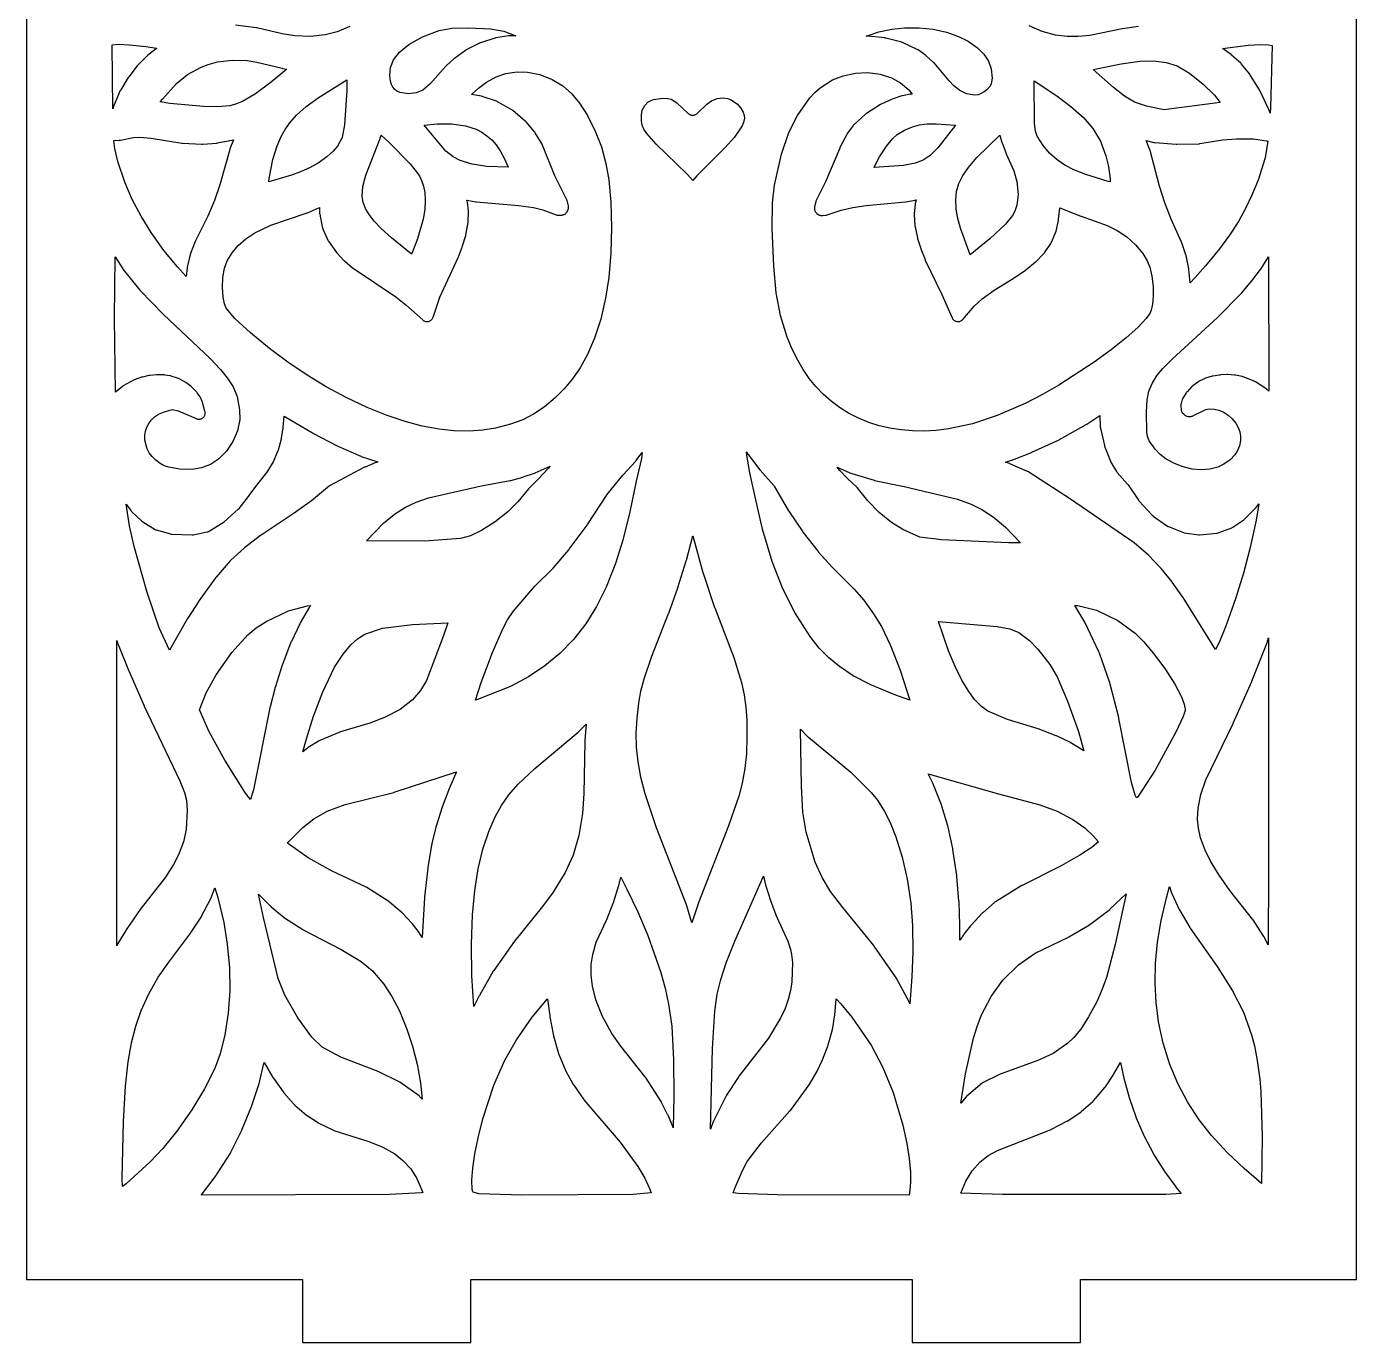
# Model space of a CAD drawing. Header units: millimetres. Extents: x 10 to 410, y 18 to 283.
# Drawn here: x 10 to 73.3, y 21 to 83.6 of the extents above; entities that cross this region are included whole.
import ezdxf

# ---------------------------------------------------------------- set-up
doc = ezdxf.new("R2010")
doc.units = ezdxf.units.MM
doc.layers.add('CUT', color=1, linetype='Continuous')

msp = doc.modelspace()

# ---------------------------------------------------------------- linework, layer by layer
at = {"layer": 'CUT'}
for points in [[(60.134, 144), (60.134, 147), (52.134, 147), (52.134, 144), (31.134, 144), (31.134, 147), (23.134, 147), (23.134, 144), (10, 144), (10, 24), (23.134, 24), (23.134, 21), (31.134, 21), (31.134, 24), (52.134, 24), (52.134, 21), (60.134, 21), (60.134, 24), (73.2679, 24), (73.2679, 144)], [(27.4978, 80.6171), (27.4225, 80.7097), (27.3566, 80.8405), (27.3082, 81.0005), (27.2768, 81.2491), (27.3131, 81.6521), (27.4491, 82.0102), (27.7403, 82.3788), (28.1897, 82.7467), (28.8414, 83.1149), (29.6299, 83.4047), (30.2319, 83.5216), (31.0103, 83.5405), (32.0708, 83.4867), (32.7127, 83.3767), (33.2745, 83.1647), (32.9932, 83.161), (32.9499, 83.1575), (32.3171, 83.0589), (32.2939, 83.0544), (32.2712, 83.0481), (31.5939, 82.8321), (31.5702, 82.8235), (31.5474, 82.8129), (30.914, 82.4884), (30.8936, 82.4769), (30.8742, 82.4639), (30.354, 82.0866), (30.3251, 82.0628), (29.9649, 81.7262), (29.948, 81.7091), (29.1795, 80.8666), (28.8445, 80.5672), (28.5415, 80.442), (28.188, 80.4028), (27.7623, 80.4691), (27.6134, 80.533)], [(50.0127, 83.1366), (49.9422, 83.1367), (50.0397, 83.1797), (50.5518, 83.3445), (51.1581, 83.473), (51.7717, 83.5385), (52.4609, 83.5402), (53.1297, 83.4692), (53.7623, 83.3296), (54.3429, 83.1264), (54.7976, 82.899), (55.2343, 82.5927), (55.5378, 82.2872), (55.7587, 81.9527), (55.8922, 81.5912), (55.9415, 81.1408), (55.8983, 80.869), (55.8403, 80.7631), (55.6828, 80.5832), (55.5659, 80.4886), (55.3897, 80.3932), (55.2668, 80.3548), (55.091, 80.3354), (54.7252, 80.4004), (54.3991, 80.563), (54.1178, 80.7822), (53.8911, 81.0162), (53.1791, 81.8666), (53.1491, 81.8977), (52.8044, 82.2063), (52.7767, 82.2284), (52.4105, 82.4859), (52.3894, 82.4995), (52.3671, 82.5114), (51.6967, 82.8331), (51.6691, 82.8446), (51.6403, 82.8535), (50.8756, 83.0496), (50.8527, 83.0545), (50.8295, 83.0577), (50.0423, 83.1351)], [(14.3795, 82.7544), (14.8933, 82.7312), (15.6725, 82.6471), (16.2008, 82.5674), (16.2007, 82.5673), (16.1771, 82.5508), (15.7581, 82.2274), (15.7289, 82.2018), (15.2866, 81.7591), (15.2616, 81.7307), (14.8573, 81.2092), (14.8383, 81.1817), (14.4765, 80.5888), (14.458, 80.5533), (14.1586, 79.8714), (14.1469, 79.8399), (14.1002, 79.6894), (14.0743, 82.7336)], [(67.3028, 82.263), (66.8921, 82.5619), (68.1139, 82.7119), (68.6864, 82.7522), (69.0813, 82.7381), (69.2679, 82.6968), (69.1759, 79.7488), (69.1587, 79.4823), (69.1053, 79.6473), (69.0901, 79.6852), (68.6667, 80.5629), (68.651, 80.5912), (68.1466, 81.4), (68.1229, 81.4329), (67.8038, 81.8172), (67.7882, 81.8346), (67.7714, 81.8506), (67.3251, 82.2451)], [(18.6428, 81.8015), (19.0804, 81.9156), (19.7744, 82.0025), (20.4872, 81.9815), (20.9606, 81.9061), (22.1579, 81.615), (22.182, 81.6102), (22.3759, 81.5791), (21.6436, 80.957), (20.8894, 80.4021), (20.2734, 80.0361), (19.9448, 79.9087), (19.6664, 79.8353), (19.1051, 79.7736), (18.411, 79.7911), (16.8104, 79.9384), (16.3618, 80.0123), (16.4614, 80.1459), (17.1389, 80.8937), (17.6554, 81.3244), (18.3015, 81.675)], [(63.2846, 79.8148), (62.7165, 80.0098), (62.2282, 80.294), (61.7144, 80.7019), (60.7427, 81.5582), (62.0733, 81.828), (62.9605, 81.9473), (63.6098, 81.9664), (64.2215, 81.8945), (64.7399, 81.7285), (65.3294, 81.3872), (65.9849, 80.8664), (66.5143, 80.3386), (66.7874, 79.9908), (64.1067, 79.6377)], [(29.6573, 70.7274), (30.5332, 72.6196), (30.5409, 72.6377), (30.7381, 73.1501), (30.7454, 73.1716), (30.8902, 73.6545), (30.8977, 73.6855), (31.008, 74.2785), (31.0127, 74.3214), (31.0308, 74.7879), (31.0307, 74.8136), (31.0285, 74.8394), (30.9724, 75.2524), (30.9676, 75.2793), (30.9602, 75.3056), (30.9463, 75.3475), (30.9637, 75.3434), (31.3809, 75.2669), (31.4087, 75.263), (33.4036, 75.0824), (34.1091, 74.9856), (34.5597, 74.8738), (35.195, 74.6431), (35.2243, 74.6341), (35.2546, 74.6281), (35.2851, 74.6251), (35.3159, 74.6252), (35.4616, 74.633), (35.4922, 74.6363), (35.5222, 74.6425), (35.5516, 74.6516), (35.5797, 74.6637), (35.6065, 74.6785), (35.6316, 74.696), (35.6549, 74.7158), (35.6759, 74.7379), (35.6947, 74.762), (35.7108, 74.7878), (35.75, 74.8578), (35.7625, 74.8831), (35.7726, 74.9095), (35.7802, 74.9367), (35.7852, 74.9644), (35.7876, 74.9925), (35.7871, 75.0207), (35.7841, 75.0487), (35.7785, 75.0763), (35.7142, 75.3276), (35.7046, 75.3582), (35.6917, 75.3877), (35.1353, 76.4941), (34.5475, 77.9573), (34.5375, 77.9797), (34.5255, 78.0011), (34.1918, 78.5504), (34.1794, 78.5691), (34.1657, 78.5868), (33.7627, 79.0695), (33.7453, 79.0887), (33.7262, 79.1064), (33.1339, 79.6081), (33.1106, 79.626), (33.0857, 79.6416), (32.4055, 80.0212), (32.3805, 80.0337), (32.3544, 80.0439), (31.6763, 80.2727), (31.6362, 80.2832), (31.1689, 80.373), (31.5039, 80.6668), (31.8861, 80.9527), (32.3393, 81.2024), (32.7996, 81.3649), (33.3458, 81.45), (33.8319, 81.4353), (34.4139, 81.3143), (34.9987, 81.0866), (35.5194, 80.7746), (35.9292, 80.4151), (36.3125, 79.9535), (36.6817, 79.3715), (37.0551, 78.6303), (37.3446, 77.8832), (37.5619, 77.091), (37.7023, 76.3013), (37.8019, 75.2515), (37.8342, 74.0461), (37.801, 72.8161), (37.6992, 71.667), (37.545, 70.6783), (37.3135, 69.6841), (37.0163, 68.7725), (36.6848, 68.0058), (36.3338, 67.3662), (35.9763, 66.8383), (35.582, 66.3601), (35.15, 65.9307), (34.6261, 65.4953), (34.1227, 65.1559), (33.6022, 64.8909), (33.0219, 64.6779), (32.3147, 64.4938), (31.7037, 64.3955), (31.0635, 64.3536), (30.3238, 64.3721), (29.6256, 64.4476), (28.8275, 64.5951), (28.0036, 64.8094), (27.1566, 65.09), (26.2087, 65.4712), (25.2411, 65.9296), (24.2569, 66.4644), (23.3444, 67.0203), (22.4249, 67.6382), (21.5619, 68.279), (20.655, 69.0298), (19.9108, 69.7164), (19.4934, 70.1959), (19.4101, 70.4027), (19.3478, 70.7192), (19.3184, 71.1839), (19.3438, 71.6687), (19.4216, 72.1088), (19.5489, 72.4564), (19.7727, 72.8312), (20.0634, 73.1776), (20.424, 73.4953), (20.8562, 73.7837), (21.6175, 74.1526), (23.3493, 74.7364), (23.3719, 74.745), (23.9359, 74.9866), (23.9409, 74.7291), (23.9425, 74.7029), (23.9465, 74.6771), (24.0667, 74.0713), (24.0746, 74.0404), (24.0858, 74.0105), (24.334, 73.4402), (24.3476, 73.4131), (24.3637, 73.3874), (24.7425, 72.8492), (24.7559, 72.8315), (24.7707, 72.8149), (25.0969, 72.4723), (25.1192, 72.4511), (25.5051, 72.1204), (25.5346, 72.0981), (27.5642, 70.749), (28.0493, 70.3644), (28.8468, 69.6425), (28.8701, 69.6234), (28.8953, 69.6067), (28.9219, 69.5925), (28.9499, 69.5812), (28.9788, 69.5725), (29.0085, 69.5668), (29.0386, 69.564), (29.0688, 69.5642), (29.099, 69.5674), (29.1285, 69.5735), (29.1574, 69.5825), (29.1852, 69.5943), (29.2117, 69.6088), (29.2366, 69.6258), (29.2595, 69.6452), (29.2806, 69.6669), (29.2992, 69.6904), (29.3155, 69.7157), (29.3291, 69.7423), (29.3399, 69.7703)], [(22.1048, 78.3635), (22.2964, 78.7041), (22.524, 79.0234), (22.8465, 79.3832), (23.3037, 79.7911), (23.8681, 80.208), (25.2346, 81.0677), (25.2357, 80.5558), (25.1225, 78.9187), (25.0169, 78.3196), (24.7865, 77.9166), (24.5852, 77.6789), (24.2772, 77.3958), (23.9123, 77.1328), (23.4946, 76.8945), (23.0288, 76.6851), (22.6088, 76.5364), (21.5223, 76.2191), (21.533, 76.3685), (21.7226, 77.2755), (21.9179, 77.9258)], [(51.1737, 80.1412), (51.1423, 80.1286), (50.6655, 79.905), (50.6325, 79.887), (49.9561, 79.4615), (49.9351, 79.4471), (49.9155, 79.4309), (49.3681, 78.942), (49.3454, 78.9194), (49.3252, 78.8946), (49.0606, 78.5311), (49.0481, 78.5126), (49.0372, 78.4932), (48.6971, 77.8411), (48.6866, 77.8186), (48.0154, 76.22), (47.5684, 75.3222), (47.5552, 75.2913), (47.5455, 75.2592), (47.4881, 75.0212), (47.4827, 74.9927), (47.4801, 74.9638), (47.4803, 74.9349), (47.4834, 74.9059), (47.4892, 74.8775), (47.4979, 74.8498), (47.5092, 74.823), (47.523, 74.7975), (47.5393, 74.7733), (47.5578, 74.7508), (47.5785, 74.7303), (47.6011, 74.7117), (47.6661, 74.6634), (47.6896, 74.6475), (47.7146, 74.634), (47.7407, 74.6228), (47.7678, 74.614), (47.7956, 74.6078), (47.8238, 74.6042), (47.8522, 74.6033), (47.8807, 74.605), (48.0265, 74.6204), (48.0609, 74.6261), (48.0945, 74.6356), (48.7517, 74.8637), (49.317, 74.9936), (49.9488, 75.0812), (51.8119, 75.2595), (51.8383, 75.2631), (52.2737, 75.3435), (52.3038, 75.3507), (52.3243, 75.3578), (52.2793, 75.1829), (52.2746, 75.1608), (52.2714, 75.1384), (52.2283, 74.7064), (52.2269, 74.6813), (52.2276, 74.6562), (52.2657, 74.112), (52.2713, 74.0714), (52.3812, 73.5508), (52.3885, 73.5228), (52.5395, 73.0432), (52.547, 73.0223), (52.7506, 72.5117), (52.7588, 72.4929), (53.545, 70.8571), (54.031, 69.7448), (54.0439, 69.7188), (54.0593, 69.694), (54.0771, 69.671), (54.0969, 69.6496), (54.1189, 69.6303), (54.1425, 69.6132), (54.1677, 69.5985), (54.1943, 69.5862), (54.2219, 69.5764), (54.2504, 69.5695), (54.2795, 69.5652), (54.3087, 69.5637), (54.3381, 69.5651), (54.367, 69.5691), (54.3955, 69.5761), (54.4233, 69.5857), (54.4499, 69.5978), (54.4752, 69.6124), (54.499, 69.6295), (54.521, 69.6487), (54.5409, 69.6699), (55.0847, 70.3047), (55.4614, 70.6422), (56.0384, 71.0635), (56.9318, 71.6132), (56.944, 71.6212), (57.5197, 72.0146), (57.54, 72.0297), (58.0031, 72.4062), (58.0294, 72.4303), (58.3912, 72.8034), (58.4077, 72.822), (58.4227, 72.8418), (58.7266, 73.2814), (58.7432, 73.3082), (58.7568, 73.3367), (58.9794, 73.8722), (58.9885, 73.8975), (58.9954, 73.9234), (59.0959, 74.3875), (59.1009, 74.419), (59.1602, 74.9782), (60.1563, 74.5805), (60.1675, 74.5762), (61.4151, 74.1344), (61.8882, 73.9037), (62.3441, 73.5895), (62.7593, 73.2128), (63.1032, 72.8023), (63.3174, 72.4495), (63.4339, 72.1584), (63.5361, 71.7242), (63.5933, 71.2375), (63.6019, 70.7509), (63.5715, 70.3903), (63.5102, 70.1046), (63.4433, 69.9482), (63.2712, 69.707), (62.8759, 69.2868), (62.3142, 68.784), (61.6076, 68.2206), (60.7959, 67.6296), (59.1107, 66.5363), (58.3362, 66.0941), (57.5025, 65.6645), (56.1821, 65.09), (55.0013, 64.7007), (53.8635, 64.4564), (53.2811, 64.386), (52.7072, 64.3544), (52.1477, 64.3615), (51.6035, 64.4066), (51.0761, 64.4891), (50.5668, 64.6081), (50.0774, 64.7628), (49.5405, 64.9836), (49.096, 65.2129), (48.6736, 65.4768), (48.275, 65.7741), (47.9014, 66.1048), (47.5539, 66.4681), (47.2338, 66.864), (46.942, 67.2926), (46.6879, 67.7353), (46.4147, 68.282), (46.186, 68.8257), (45.8692, 69.8527), (45.6684, 70.932), (45.5455, 72.198), (45.4794, 73.9875), (45.4889, 75.2142), (45.5836, 76.061), (45.9183, 77.523), (46.2689, 78.5646), (46.673, 79.3717), (47.257, 80.2138), (47.4944, 80.4665), (47.7524, 80.6888), (48.3438, 81.058), (48.8437, 81.2584), (49.4347, 81.39), (50.0281, 81.4182), (50.6054, 81.3425), (51.1487, 81.1628), (51.5843, 80.9178), (51.9701, 80.5882), (52.129, 80.3896), (52.0747, 80.3857), (52.0376, 80.3807), (51.6783, 80.3097), (51.6392, 80.2993)], [(61.3522, 77.446), (61.4674, 76.9465), (61.5555, 76.3566), (61.5586, 76.2095), (61.4537, 76.2327), (60.3984, 76.5538), (59.8177, 76.7873), (59.3947, 77.0084), (59.0318, 77.252), (58.6695, 77.5729), (58.3631, 77.9397), (58.0845, 78.3805), (57.9998, 78.6254), (57.9549, 78.992), (57.9385, 81.0237), (59.0165, 80.2991), (59.689, 79.8036), (60.2816, 79.2777), (60.7318, 78.7542), (61.096, 78.1419)], [(44.1133, 79.0403), (44.0433, 78.8708), (43.6819, 78.3368), (43.2178, 77.8236), (41.8997, 76.5091), (41.8839, 76.492), (41.6962, 76.2736), (41.4421, 76.5604), (41.427, 76.5763), (39.9567, 78.0115), (39.5047, 78.5105), (39.3652, 78.7243), (39.2928, 78.9089), (39.26, 79.1118), (39.2555, 79.3802), (39.2946, 79.6173), (39.4063, 79.8474), (39.5796, 80.0138), (39.8287, 80.1282), (40.2686, 80.1862), (40.5087, 80.1744), (40.6691, 80.1388), (40.94, 79.978), (41.4817, 79.4657), (41.5035, 79.4468), (41.5272, 79.4302), (41.5523, 79.4158), (41.5787, 79.4039), (41.6062, 79.3945), (41.6343, 79.3879), (41.663, 79.3838), (41.6921, 79.3825), (41.721, 79.3839), (41.7497, 79.3881), (41.7779, 79.3949), (41.8053, 79.4045), (41.8316, 79.4165), (41.8567, 79.431), (41.8803, 79.4478), (41.9021, 79.4667), (42.3671, 79.911), (42.583, 80.0648), (42.8611, 80.1782), (43.1394, 80.2101), (43.3527, 80.1799), (43.4907, 80.1309), (43.7994, 79.9201), (43.9756, 79.719), (44.0884, 79.5336), (44.1434, 79.3621), (44.1508, 79.2373)], [(31.3812, 78.7152), (31.652, 78.5783), (31.9033, 78.4084), (32.1331, 78.2059), (32.3435, 77.9686), (32.5348, 77.6954), (32.7424, 77.3141), (32.905, 76.9133), (31.8876, 76.9449), (31.195, 77.0487), (30.6325, 77.2268), (30.2933, 77.4053), (29.9527, 77.6743), (28.9957, 78.8202), (28.9859, 78.8314), (28.9107, 78.9128), (29.5404, 78.9646), (30.2182, 78.9678), (30.8779, 78.8776)], [(53.2731, 78.9779), (54.2016, 78.9059), (53.3611, 77.8232), (52.9859, 77.4582), (52.6587, 77.2388), (52.273, 77.0975), (51.7236, 76.9901), (50.3256, 76.8961), (50.3517, 76.9689), (50.5735, 77.3994), (50.9093, 77.9074), (51.208, 78.2682), (51.4221, 78.4648), (51.763, 78.6718), (52.1434, 78.8319), (52.479, 78.9187), (52.8527, 78.9673)], [(18.6297, 74.5807), (18.0379, 73.4009), (18.027, 73.3765), (17.7982, 72.7962), (17.7858, 72.7573), (17.64, 72.1561), (17.6337, 72.1207), (17.5856, 71.7129), (17.1731, 72.1688), (16.5317, 72.9514), (15.9259, 73.7959), (15.4441, 74.5797), (15.0301, 75.3772), (14.6793, 76.1961), (14.344, 77.1788), (14.1975, 77.802), (14.1546, 78.184), (14.1562, 78.1839), (14.4064, 78.1907), (14.4341, 78.1926), (14.4615, 78.1971), (15.0887, 78.3294), (15.3925, 78.3384), (15.923, 78.2836), (17.3796, 78.0546), (17.4099, 78.0514), (18.3342, 77.9987), (18.3789, 77.9995), (19.0551, 78.0597), (19.0866, 78.0641), (19.8482, 78.2124), (19.6744, 77.777), (19.6639, 77.746), (19.1982, 76.0633), (18.9436, 75.3199)], [(28.97, 75.3223), (28.9477, 74.8972), (28.8754, 74.4415), (28.6028, 73.4976), (28.3305, 72.8041), (28.3128, 72.7697), (28.2976, 72.7799), (27.3579, 73.5557), (26.8665, 73.9981), (26.5384, 74.3386), (26.2918, 74.6527), (26.121, 74.9477), (26.0171, 75.236), (25.9727, 75.5317), (26.0015, 75.9894), (26.1361, 76.5303), (26.8182, 78.2668), (26.8259, 78.2891), (26.8689, 78.4304), (27.2379, 78.1052), (28.2441, 77.0652), (28.6878, 76.4964), (28.7943, 76.2805), (28.8847, 76.0081), (28.943, 75.713)], [(57.0167, 74.8224), (56.914, 74.6178), (56.5735, 74.1965), (55.8351, 73.4956), (54.8916, 72.7341), (54.4303, 74.0061), (54.29, 74.5295), (54.2221, 74.9305), (54.2031, 75.3583), (54.2485, 75.7514), (54.36, 76.1286), (54.5433, 76.5068), (54.8057, 76.8988), (55.2102, 77.3769), (56.3069, 78.4332), (56.3084, 78.4259), (56.4016, 78.0881), (56.4098, 78.0627), (56.5998, 77.556), (56.6069, 77.5386), (56.9693, 76.7308), (57.12, 76.2262), (57.1813, 75.6106), (57.1137, 75.1076)], [(65.7812, 78.026), (65.8238, 78.03), (66.8915, 78.2087), (67.5562, 78.2625), (68.3716, 78.2532), (68.9943, 78.1567), (69.0249, 78.1535), (69.0539, 78.1534), (68.9222, 77.3501), (68.5915, 76.2974), (68.2976, 75.5718), (67.9944, 74.9403), (67.6545, 74.3293), (67.2323, 73.6718), (66.7596, 73.0306), (66.0931, 72.2155), (65.5951, 71.6561), (65.357, 71.4139), (65.3006, 72.0445), (65.2958, 72.077), (65.1691, 72.7023), (65.1586, 72.7408), (64.9583, 73.3175), (64.9483, 73.3424), (64.4553, 74.4332), (64.1531, 75.2172), (63.8999, 76.0057), (63.4496, 77.7048), (63.4378, 77.7402), (63.2603, 78.1793), (63.6327, 78.0892), (63.6561, 78.0845), (63.68, 78.0816), (64.6907, 77.9994), (64.7236, 77.9985)], [(16.5844, 67.0198), (16.5483, 67.0231), (16.2202, 67.0329), (16.1827, 67.0317), (15.8599, 67.0019), (15.8227, 66.9961), (15.5065, 66.9269), (15.4706, 66.9168), (15.1624, 66.8087), (15.1395, 66.7996), (15.1174, 66.7887), (14.6008, 66.5071), (14.5783, 66.4935), (14.5571, 66.4779), (14.224, 66.2127), (14.1865, 69.7214), (14.2109, 72.644), (14.5716, 72.0716), (14.5924, 72.0426), (15.3903, 71.059), (15.4079, 71.0393), (16.5076, 69.904), (16.517, 69.8946), (18.7259, 67.8058), (19.2249, 67.2805), (19.5441, 66.8929), (19.8265, 66.4549), (20.0145, 65.9948), (20.1332, 65.3725), (20.1384, 64.9023), (20.0325, 64.3669), (19.8196, 63.8582), (19.514, 63.4009), (19.1314, 63.0191), (18.7525, 62.7692), (18.3251, 62.6038), (17.871, 62.5324), (17.2854, 62.5369), (16.749, 62.6337), (16.5188, 62.7199), (16.3585, 62.8109), (16.1463, 62.9679), (15.9729, 63.1391), (15.835, 63.3224), (15.7366, 63.5045), (15.6227, 63.9209), (15.6195, 64.1632), (15.6515, 64.3539), (15.7145, 64.5398), (15.8084, 64.7154), (15.9334, 64.8781), (16.0906, 65.0254), (16.2817, 65.154), (16.5106, 65.2614), (16.8084, 65.3566), (16.9408, 65.3761), (17.2117, 65.3211), (18.073, 64.9464), (18.1007, 64.9359), (18.1293, 64.9282), (18.1586, 64.9232), (18.1883, 64.9211), (18.218, 64.9218), (18.2474, 64.9255), (18.2764, 64.9319), (18.3045, 64.9412), (18.3317, 64.9531), (18.3575, 64.9676), (18.3818, 64.9845), (18.4043, 65.0037), (18.4248, 65.0249), (18.443, 65.0481), (18.459, 65.073), (18.4724, 65.0992), (18.4831, 65.1266), (18.491, 65.1548), (18.4962, 65.1838), (18.4984, 65.213), (18.4977, 65.2424), (18.4942, 65.2716), (18.4878, 65.3003), (18.374, 65.7116), (18.3667, 65.7344), (18.3576, 65.7563), (18.2689, 65.9501), (18.2574, 65.9726), (18.2441, 65.994), (18.1176, 66.1796), (18.1027, 66.1996), (18.0862, 66.2183), (17.8683, 66.4456), (17.8501, 66.4631), (17.8305, 66.4789), (17.5684, 66.6739), (17.5483, 66.6876), (17.5272, 66.6997), (17.2338, 66.8523), (17.2105, 66.8632), (17.1863, 66.8721), (16.8745, 66.9724), (16.8504, 66.9791), (16.8259, 66.9837)], [(66.6532, 69.7518), (66.6644, 69.7627), (67.7956, 70.915), (67.81, 70.9307), (68.2819, 71.485), (68.2929, 71.4988), (68.7062, 72.0461), (68.7197, 72.0656), (69.0914, 72.6482), (69.094, 66.2582), (68.994, 66.3517), (68.9733, 66.3694), (68.9512, 66.3851), (68.4628, 66.6998), (68.4354, 66.7156), (68.4065, 66.7284), (67.8748, 66.9313), (67.8509, 66.9392), (67.8265, 66.9452), (67.5105, 67.0094), (67.4739, 67.0146), (67.1532, 67.0401), (67.1157, 67.0407), (66.7942, 67.0268), (66.7562, 67.0228), (66.4372, 66.9687), (66.3995, 66.9598), (66.0866, 66.8648), (66.0645, 66.857), (66.043, 66.8477), (65.815, 66.7381), (65.7914, 66.7254), (65.769, 66.7106), (65.4865, 66.5069), (65.4651, 66.49), (65.4453, 66.4712), (65.2114, 66.2277), (65.1911, 66.2042), (65.1733, 66.1789), (65.0138, 65.9241), (65.0008, 65.9011), (64.9899, 65.8771), (64.9812, 65.8524), (64.9261, 65.6709), (64.9191, 65.6429), (64.9148, 65.6145), (64.9133, 65.5859), (64.9146, 65.5572), (64.9316, 65.3732), (64.9358, 65.3439), (64.9429, 65.3153), (64.9528, 65.2873), (64.9654, 65.2606), (64.9806, 65.2351), (64.9982, 65.2113), (65.0183, 65.1894), (65.0403, 65.1694), (65.1073, 65.1147), (65.1312, 65.097), (65.1568, 65.0816), (65.1837, 65.0689), (65.2119, 65.0588), (65.241, 65.0516), (65.2705, 65.0472), (65.3004, 65.0457), (65.353, 65.0456), (65.3813, 65.0469), (65.4095, 65.0509), (65.437, 65.0573), (65.4638, 65.0663), (65.4897, 65.0777), (66.0979, 65.3807), (66.2686, 65.4134), (66.5196, 65.4024), (66.7196, 65.3521), (66.9212, 65.2657), (67.1693, 65.1076), (67.3418, 64.9557), (67.5312, 64.7271), (67.6438, 64.5327), (67.7216, 64.3272), (67.7597, 64.1176), (67.7553, 63.9039), (67.7011, 63.6591), (67.6068, 63.4255), (67.4775, 63.2191), (67.255, 62.9824), (66.9648, 62.7754), (66.6752, 62.6367), (66.2978, 62.5393), (65.8868, 62.5093), (65.4563, 62.5458), (65.0238, 62.6466), (64.6069, 62.808), (64.2206, 63.0261), (63.938, 63.2442), (63.6954, 63.4948), (63.4134, 63.8961), (63.3361, 64.098), (63.3021, 64.3106), (63.2833, 65.2623), (63.3155, 65.8383), (63.3958, 66.2497), (63.5452, 66.6205), (63.7951, 67.0074), (64.0656, 67.3299), (64.495, 67.7704)], [(19.3553, 60.0009), (19.396, 60.0314), (20.0722, 60.64), (20.1079, 60.6778), (20.5621, 61.2369), (20.5943, 61.2826), (21.0449, 61.9053), (21.0612, 61.9215), (21.0762, 61.9388), (21.4519, 62.4083), (21.4764, 62.4442), (21.7424, 62.8982), (21.7601, 62.9339), (21.9661, 63.4266), (21.9786, 63.4628), (22.1233, 63.9924), (22.1304, 64.0253), (22.2049, 64.5073), (22.2073, 64.5266), (22.2541, 65.0586), (23.5973, 64.2687), (23.6111, 64.2611), (24.7833, 63.6508), (24.8011, 63.6423), (25.8957, 63.1599), (25.9223, 63.1497), (26.7094, 62.8873), (26.6407, 62.8666), (26.611, 62.8559), (26.1044, 62.6437), (26.0804, 62.6324), (24.4126, 61.7519), (23.5545, 61.0385), (22.7363, 60.4442), (21.1531, 59.4062), (21.1363, 59.3943), (20.3667, 58.7957), (20.3516, 58.7833), (19.721, 58.2184), (19.6915, 58.1879), (19.0149, 57.4021), (18.9947, 57.3763), (18.2098, 56.2906), (18.1962, 56.2704), (17.672, 55.453), (17.661, 55.435), (16.7914, 53.9373), (16.315, 54.9945), (15.7296, 56.6768), (15.1111, 58.8717), (14.8887, 59.847), (14.7314, 60.8724), (14.9514, 60.5794), (14.9703, 60.5558), (14.9904, 60.5351), (15.4766, 60.0728), (15.4993, 60.0535), (15.5228, 60.0374), (16.1231, 59.6767), (16.1472, 59.6642), (16.1718, 59.6551), (16.84, 59.4609), (16.8839, 59.4537), (17.8801, 59.4201), (17.9201, 59.4234), (18.5896, 59.5563), (18.6219, 59.5659), (18.6535, 59.5814)], [(59.1423, 63.9535), (60.4131, 64.6633), (60.436, 64.6775), (61.0608, 65.1032), (61.0848, 64.5491), (61.087, 64.5225), (61.0918, 64.4961), (61.2778, 63.6757), (61.2907, 63.6338), (61.5668, 62.9229), (61.5764, 62.901), (61.5876, 62.8799), (61.8488, 62.4349), (61.8637, 62.412), (61.8806, 62.3904), (62.3703, 61.8242), (62.3861, 61.8073), (62.4032, 61.7916), (62.8984, 61.0705), (62.9171, 61.0446), (62.9369, 61.0215), (63.5545, 60.3542), (63.5765, 60.3325), (63.5996, 60.3141), (64.274, 59.8343), (64.2974, 59.8197), (64.3215, 59.8083), (65.0449, 59.5226), (65.0674, 59.5154), (65.0899, 59.511), (65.7683, 59.4256), (65.8067, 59.4251), (66.6497, 59.5059), (66.6729, 59.5097), (66.6959, 59.5167), (67.3369, 59.7544), (67.3613, 59.7651), (67.3851, 59.7796), (67.9043, 60.1372), (67.9436, 60.1703), (68.46, 60.6858), (68.4819, 60.7099), (68.6335, 60.893), (68.4999, 60.1222), (68.2121, 58.8117), (67.893, 57.5929), (67.5352, 56.4145), (67.0776, 55.1195), (66.7376, 54.2907), (66.5664, 53.9692), (65.0221, 56.4346), (65.0081, 56.4555), (64.4998, 57.1736), (64.4845, 57.1938), (63.9834, 57.8146), (63.9638, 57.837), (63.379, 58.449), (63.3578, 58.4693), (62.7182, 59.0229), (62.6947, 59.0413), (59.6724, 61.1207), (57.6342, 62.4306), (57.6174, 62.4384), (56.7827, 62.7989), (56.7649, 62.8058), (56.5693, 62.8762), (56.9936, 63.0207), (57.0059, 63.0252), (57.8166, 63.3413), (57.8338, 63.3486), (59.1213, 63.9429)], [(37.5765, 56.9291), (37.1165, 56.0141), (36.599, 55.186), (36.0203, 54.4404), (35.3763, 53.7731), (34.663, 53.1808), (33.877, 52.6601), (33.0159, 52.2094), (31.4502, 51.5841), (31.3567, 51.5587), (31.6217, 52.3977), (32.1585, 53.8191), (32.6523, 54.9466), (32.8757, 55.3712), (33.1476, 55.7689), (34.1861, 56.9764), (35.037, 57.8206), (35.056, 57.8412), (35.798, 58.7102), (35.8148, 58.7314), (36.6684, 59.8862), (36.6824, 59.9064), (37.5924, 61.2967), (37.6057, 61.3183), (38.3685, 62.2523), (38.3827, 62.2671), (38.9647, 62.9151), (38.9803, 62.9339), (39.2883, 63.3391), (39.2474, 63.0578), (38.9946, 61.9716), (38.7035, 60.5072), (38.374, 59.1663), (38.0225, 58.0478)], [(49.3281, 52.7082), (48.673, 53.1482), (48.1715, 53.5655), (47.7141, 54.0354), (47.2795, 54.5793), (46.5425, 55.721), (45.9735, 56.8543), (45.4698, 58.1445), (45.0052, 59.693), (44.6618, 61.2241), (44.4074, 62.3632), (44.2589, 63.2153), (44.2455, 63.3634), (44.3161, 63.2607), (44.3252, 63.2482), (44.8893, 62.5124), (44.9025, 62.4964), (45.5459, 61.7668), (45.562, 61.7414), (46.2448, 60.5679), (46.2621, 60.5404), (46.9315, 59.5551), (46.9488, 59.5315), (47.668, 58.6191), (47.6835, 58.6007), (48.3149, 57.8993), (48.3269, 57.8865), (49.3723, 56.841), (49.8326, 56.3093), (50.3002, 55.6626), (50.6656, 55.0506), (51.1021, 54.156), (51.5619, 52.9836), (52.019, 51.5585), (51.3015, 51.8115), (50.1731, 52.2847)], [(33.6088, 62.166), (33.6289, 62.1722), (34.165, 62.3598), (34.1891, 62.3694), (34.9114, 62.6933), (34.8336, 62.5945), (34.3327, 62.063), (33.877, 61.601), (33.3762, 60.9848), (32.8995, 60.5097), (32.3007, 60.0305), (31.6434, 59.62), (31.1262, 59.373), (30.6361, 59.2375), (28.9453, 59.1206), (26.1719, 59.1386), (26.9849, 59.974), (27.497, 60.3995), (28.0269, 60.7372), (28.5358, 60.9762), (29.1171, 61.1765), (31.7062, 61.7598), (31.7237, 61.7629), (33.0091, 62.0024), (33.0341, 62.0082)], [(55.9911, 60.2724), (56.5797, 59.7853), (57.2794, 59.044), (56.7128, 59.0357), (53.5244, 59.1762), (52.5038, 59.3116), (51.6811, 59.6718), (51.1499, 60.0066), (50.5659, 60.478), (50.0183, 61.0328), (49.5122, 61.6651), (49.0529, 62.1042), (48.6958, 62.48), (48.5715, 62.6391), (49.1724, 62.3697), (49.208, 62.3565), (50.317, 62.0168), (50.3477, 62.0091), (51.6684, 61.7414), (51.6864, 61.7361), (54.2825, 61.1148), (54.9405, 60.8723), (55.4509, 60.6205)], [(44.1397, 51.8041), (44.2205, 51.2204), (44.2621, 50.6077), (44.2714, 49.7895), (44.2453, 49.0012), (44.1759, 48.2999), (44.0502, 47.6114), (43.887, 46.9878), (43.4009, 45.5734), (41.9824, 41.9569), (41.969, 41.9195), (41.6577, 40.9651), (41.4183, 41.7664), (41.3998, 41.82), (39.9676, 45.4848), (39.4289, 47.0908), (39.2245, 47.8906), (39.0892, 48.6271), (39.0173, 49.3159), (39.0024, 49.984), (39.0415, 50.7011), (39.1209, 51.4078), (39.2257, 51.975), (39.3798, 52.5702), (39.7438, 53.6495), (40.5439, 55.6789), (40.5512, 55.6983), (40.9804, 56.8949), (40.9889, 56.9198), (41.3863, 58.1745), (41.3963, 58.2088), (41.7036, 59.3694), (42.1751, 57.6297), (42.1873, 57.5894), (42.7284, 55.9684), (42.7388, 55.9393), (43.649, 53.5776), (44.0113, 52.4001)], [(22.4537, 55.8022), (23.3634, 56.0476), (23.5094, 56.0519), (23.4695, 55.9944), (23.4506, 55.9647), (23.0191, 55.2313), (22.9979, 55.1912), (22.5959, 54.3503), (22.5777, 54.3082), (22.1687, 53.2556), (22.1538, 53.213), (21.8359, 52.2015), (21.8248, 52.1625), (21.5871, 51.2331), (21.5781, 51.1934), (20.7881, 47.2932), (20.6524, 46.8209), (20.422, 47.122), (19.4273, 48.697), (18.6938, 50.0502), (18.2279, 51.0979), (18.5498, 51.8962), (19.0224, 52.7563), (19.7619, 53.8193), (20.5231, 54.6681), (20.9239, 54.9935), (21.4005, 55.3021)], [(61.9231, 55.3426), (62.7455, 54.7435), (63.1575, 54.3272), (63.6804, 53.7016), (64.1884, 53.0049), (64.6268, 52.3153), (64.9396, 51.7195), (65.0741, 51.3567), (65.1234, 51.1232), (65.1167, 51.0655), (65.0182, 50.7831), (64.6839, 50.0384), (63.6954, 48.2261), (62.8628, 46.9614), (62.8122, 46.9069), (62.7437, 47.0343), (62.5699, 47.6318), (61.9699, 50.6796), (61.9599, 50.7235), (61.5524, 52.3174), (61.5342, 52.378), (61.0378, 53.7967), (61.0126, 53.8582), (60.3651, 55.225), (60.3418, 55.2689), (59.8713, 56.061), (60.0215, 56.058), (60.905, 55.8315)], [(26.0987, 54.6858), (26.9361, 54.9739), (28.3663, 55.1607), (30.0439, 55.2345), (29.8239, 54.5888), (29.0187, 52.4925), (28.747, 52.0149), (28.3565, 51.5688), (27.7737, 51.1169), (27.0297, 50.7259), (26.3324, 50.4636), (24.9287, 50.0403), (24.9091, 50.0332), (23.9531, 49.6295), (23.9252, 49.6152), (23.3959, 49.295), (23.3688, 49.276), (23.1479, 49.0993), (23.3102, 49.7098), (23.6558, 50.7865), (24.0951, 51.9541), (24.6482, 53.1214), (25.064, 53.7437), (25.4287, 54.1805), (25.7481, 54.4653)], [(57.2049, 54.7791), (57.715, 54.3914), (58.1176, 53.981), (58.6832, 53.2513), (59.0368, 52.6606), (59.5306, 51.4991), (60.0404, 50.0559), (60.3047, 49.1388), (59.6532, 49.5401), (59.6331, 49.5512), (59.0064, 49.8537), (58.9895, 49.8609), (58.1326, 50.1838), (58.1206, 50.1878), (56.6645, 50.6289), (55.7257, 51.0351), (55.4341, 51.2462), (55.1017, 51.592), (54.8281, 51.9586), (54.498, 52.5038), (54.1741, 53.1541), (53.8595, 53.9064), (53.3812, 55.289), (56.1827, 55.0575), (56.778, 54.9487)], [(66.3263, 43.8925), (66.0664, 44.4213), (65.8556, 45.0037), (65.7533, 45.4594), (65.712, 45.8936), (65.7347, 46.413), (65.8609, 47.06), (66.1021, 47.7714), (67.3988, 50.4478), (67.4067, 50.4647), (68.2862, 52.4402), (68.2966, 52.4649), (69.0019, 54.2536), (69.015, 54.2896), (69.0882, 54.5118), (69.0887, 43.4573), (69.0669, 39.906), (68.8684, 40.3102), (68.8386, 40.363), (68.3535, 41.1098), (68.3305, 41.1416), (67.2504, 42.5041), (66.7332, 43.2239)], [(14.2914, 54.3883), (14.3455, 54.2342), (14.3557, 54.207), (14.8511, 52.9734), (14.8593, 52.954), (15.5948, 51.2874), (15.6012, 51.2736), (17.2829, 47.7161), (17.5106, 47.1604), (17.6128, 46.8017), (17.6416, 46.3126), (17.592, 45.4079), (17.4657, 44.8159), (17.2325, 44.2002), (16.993, 43.7426), (16.6042, 43.1403), (15.4513, 41.6632), (15.4378, 41.6449), (14.7321, 40.6292), (14.7143, 40.6014), (14.3462, 39.9807), (14.3251, 39.9412), (14.2887, 39.8659)], [(34.552, 41.7373), (33.2298, 40.1066), (33.2142, 40.086), (32.2275, 38.6951), (32.2044, 38.659), (31.5403, 37.5086), (31.5258, 37.4815), (31.2756, 36.983), (31.1821, 38.4331), (31.1602, 39.9515), (31.2126, 41.3474), (31.3218, 42.4917), (31.4887, 43.5324), (31.7121, 44.4693), (31.9917, 45.3062), (32.2973, 45.9956), (32.599, 46.5413), (32.9496, 47.0477), (33.3751, 47.5449), (34.1741, 48.3042), (36.2452, 50.0338), (36.2642, 50.0511), (36.6292, 50.4135), (36.5577, 49.6308), (36.5541, 49.5653), (36.5054, 47.1106), (36.4443, 46.1629), (36.2782, 45.1219), (35.9977, 44.1778), (35.6289, 43.3595), (35.0583, 42.4224)], [(47.5179, 43.8462), (47.0861, 45.2722), (46.9244, 46.2287), (46.8596, 47.4631), (46.8232, 50.1669), (47.1762, 49.8157), (47.1967, 49.7971), (49.2151, 48.1308), (50.1892, 47.1537), (50.4805, 46.7931), (50.8229, 46.2509), (51.0863, 45.7312), (51.3617, 45.0573), (51.6625, 44.0911), (51.8965, 43.0346), (52.0615, 41.896), (52.1466, 40.8328), (52.1709, 39.5796), (52.124, 38.3874), (52.023, 37.111), (52.0136, 37.133), (51.9982, 37.164), (51.3656, 38.345), (51.3376, 38.391), (50.3302, 39.8492), (50.3106, 39.8752), (48.8274, 41.6897), (48.2486, 42.4583), (47.8468, 43.112)], [(28.6962, 40.4693), (28.6721, 40.5047), (28.3592, 40.9183), (28.3328, 40.9496), (27.8873, 41.4182), (27.8627, 41.4416), (27.2612, 41.9488), (27.2343, 41.9687), (26.1815, 42.6464), (26.1548, 42.6612), (24.5117, 43.4267), (23.4018, 44.0537), (22.4131, 44.7464), (22.4515, 44.7962), (23.1369, 45.4928), (23.669, 45.9149), (24.3028, 46.2703), (25.1548, 46.5836), (27.4752, 47.1673), (27.4877, 47.171), (30.4594, 48.1423), (30.1371, 47.4157), (30.1245, 47.3851), (29.7879, 46.5034), (29.7747, 46.4654), (29.4872, 45.5563), (29.4745, 45.5113), (29.2962, 44.7957), (29.2827, 44.7307), (29.0966, 43.6029), (29.0905, 43.5592), (28.9359, 42.2031), (28.9316, 42.1519), (28.8237, 40.2613)], [(54.0636, 44.5001), (53.8427, 45.5178), (53.8287, 45.5726), (53.5516, 46.5128), (53.5319, 46.5706), (53.1542, 47.5302), (53.1324, 47.5794), (52.893, 48.0569), (56.2399, 47.0933), (56.2438, 47.0922), (58.2006, 46.5747), (59.0379, 46.2698), (59.777, 45.884), (60.3419, 45.481), (60.7608, 45.0867), (60.9936, 44.8161), (60.7019, 44.5651), (60.1174, 44.1722), (59.2239, 43.6699), (57.3664, 42.7421), (57.3492, 42.7326), (56.0904, 41.9585), (56.0557, 41.9327), (55.5072, 41.4543), (55.4852, 41.433), (54.9319, 40.8457), (54.9119, 40.8228), (54.5875, 40.4139), (54.57, 40.3902), (54.4018, 40.1438), (54.4, 40.8422), (54.3993, 40.8725), (54.3616, 41.9456), (54.3589, 41.9908), (54.2604, 43.1576), (54.2541, 43.2119), (54.0739, 44.4434)], [(40.762, 31.2177), (40.5163, 31.8078), (40.4987, 31.8462), (40.2097, 32.4202), (40.1839, 32.4655), (39.4447, 33.6185), (39.4195, 33.6536), (38.2724, 35.0932), (37.848, 35.7017), (37.4002, 36.5111), (37.089, 37.2981), (36.9266, 37.9519), (36.8644, 38.4764), (36.8676, 38.9789), (36.9349, 39.4607), (37.1054, 40.0333), (37.5904, 41.0946), (37.6041, 41.1268), (37.9028, 41.8928), (37.9178, 41.9353), (38.1903, 42.7985), (38.2077, 42.8632), (38.2689, 43.1394), (38.5637, 42.5695), (39.0811, 41.4825), (39.561, 40.3507), (40.1562, 38.6436), (40.3749, 37.8479), (40.5426, 37.0891), (40.6938, 36.0441), (40.7719, 34.4405), (40.788, 32.7009), (40.7665, 31.2053)], [(43.267, 32.7045), (42.6807, 31.5301), (42.654, 31.4676), (42.5372, 31.1493), (42.6345, 34.9883), (42.7393, 36.7656), (42.8609, 37.562), (43.032, 38.2692), (43.2842, 39.0503), (43.6891, 40.0927), (45.0544, 43.1788), (45.1606, 42.7658), (45.1713, 42.7281), (45.3928, 42.0221), (45.4081, 41.9782), (45.6856, 41.2661), (45.6981, 41.2364), (46.2156, 40.0884), (46.3492, 39.6926), (46.3994, 39.4509), (46.4328, 39.0696), (46.4035, 38.1503), (46.3414, 37.7351), (46.238, 37.3149), (46.0892, 36.8887), (45.8914, 36.454), (45.3012, 35.4787), (43.8991, 33.6775), (43.8786, 33.6489), (43.2955, 32.7545)], [(18.3021, 41.225), (18.3285, 41.2703), (18.7689, 42.1259), (18.7836, 42.157), (18.797, 42.19), (18.9575, 42.6179), (19.0977, 42.1585), (19.3779, 40.9727), (19.5475, 39.95), (19.6524, 38.8231), (19.6669, 37.7291), (19.592, 36.6644), (19.4274, 35.6247), (19.2082, 34.7348), (18.9393, 33.9968), (18.472, 33.0669), (17.858, 32.0578), (17.1511, 31.0559), (16.4797, 30.2278), (15.8858, 29.5959), (14.738, 28.5386), (14.5697, 28.4216), (14.5423, 28.8016), (14.6141, 31.5054), (14.7121, 33.1907), (14.8389, 34.3499), (14.9933, 35.2458), (15.1935, 36.0482), (15.4467, 36.7849), (15.8089, 37.5793), (16.2655, 38.368), (16.7612, 39.0909), (17.8166, 40.4885), (17.8325, 40.5111)], [(63.6893, 38.0949), (63.7124, 39.0476), (63.8083, 40.0362), (63.9788, 41.0684), (64.2263, 42.1545), (64.3745, 42.6931), (64.4566, 42.4344), (64.4703, 42.3951), (64.4859, 42.3581), (64.8394, 41.5933), (64.8638, 41.5465), (65.3356, 40.743), (65.3566, 40.7106), (66.6488, 38.8847), (67.3762, 37.7272), (67.8944, 36.7103), (68.2823, 35.6399), (68.4184, 35.1048), (68.5506, 34.412), (68.6715, 33.5245), (68.7186, 32.9486), (68.78, 30.7763), (68.7462, 28.5617), (67.9232, 29.269), (67.1371, 30.0139), (66.3763, 30.8406), (65.789, 31.5884), (65.2331, 32.437), (64.7718, 33.3118), (64.3951, 34.2248), (64.0811, 35.236), (63.8581, 36.2582), (63.738, 37.1679)], [(28.7122, 32.6882), (28.6914, 32.7083), (28.6699, 32.7254), (27.7552, 33.3761), (27.7241, 33.3949), (26.7509, 33.8795), (26.7324, 33.8877), (24.9503, 34.5657), (24.0693, 35.0392), (23.5732, 35.5171), (22.8989, 36.4483), (22.2893, 37.5246), (21.9612, 38.3187), (21.2695, 41.2184), (21.036, 42.3318), (21.6161, 41.7402), (21.6392, 41.7189), (22.2505, 41.2132), (22.2751, 41.1952), (23.1413, 40.636), (23.1598, 40.6251), (24.9657, 39.6847), (25.9109, 39.1178), (26.4609, 38.6831), (26.9983, 38.0469), (27.3837, 37.448), (27.7378, 36.7665), (28.0974, 35.8996), (28.363, 35.0872), (28.5794, 34.2328), (28.7406, 33.3537), (28.8267, 32.5675)], [(55.4592, 33.3362), (54.732, 32.7142), (54.6967, 32.6789), (54.4441, 32.3839), (54.6632, 33.7828), (55.0539, 35.4688), (55.2207, 36.021), (55.4352, 36.5832), (55.888, 37.4605), (56.4479, 38.2323), (57.1961, 38.9671), (57.99, 39.5189), (59.5744, 40.2802), (59.5911, 40.2892), (60.4962, 40.8237), (60.5189, 40.839), (61.5302, 41.5995), (61.5535, 41.6193), (62.3196, 42.3366), (61.7942, 39.9299), (61.3763, 38.3601), (61.1789, 37.804), (60.9115, 37.2035), (60.5224, 36.4812), (60.1552, 35.9095), (59.8309, 35.5094), (59.5445, 35.2298), (58.8334, 34.7409), (58.1116, 34.4105), (56.315, 33.7607), (56.2951, 33.7523), (55.5111, 33.3707), (55.4847, 33.3556)], [(35.6186, 33.9861), (35.646, 33.9288), (36.009, 33.2715), (36.0338, 33.2313), (36.491, 32.5696), (36.5152, 32.5379), (38.2325, 30.5193), (39.0759, 29.3608), (39.4062, 28.8064), (39.6399, 28.3229), (39.7088, 28.1201), (38.8368, 28.0412), (33.5682, 28.0027), (31.515, 28.075), (31.2423, 28.1435), (31.2248, 28.1625), (31.2032, 28.2784), (31.1903, 28.7156), (31.2323, 29.2946), (31.3303, 29.977), (31.4802, 30.7262), (31.7123, 31.6438), (32.2342, 33.2326), (32.7493, 34.4213), (33.302, 35.3897), (34.0505, 36.473), (34.7798, 37.3521), (34.8881, 36.531), (34.8957, 36.4838), (35.0515, 35.6568), (35.0685, 35.5848), (35.3104, 34.7411), (35.3223, 34.7032), (35.336, 34.6671)], [(51.6892, 31.3351), (51.8788, 30.4593), (51.9897, 29.7502), (52.0486, 29.104), (52.0564, 28.6445), (52.0273, 28.2487), (51.9885, 28), (45.7042, 28.0165), (43.863, 28.0788), (43.6182, 28.1086), (43.7144, 28.373), (44.0589, 29.1763), (44.2822, 29.6092), (44.9656, 30.4885), (46.3167, 32.0126), (46.3385, 32.0397), (47.2325, 33.2557), (47.26, 33.2979), (47.6071, 33.9), (47.6262, 33.9364), (47.8667, 34.4393), (47.8866, 34.4856), (48.1185, 35.0947), (48.1405, 35.1627), (48.3356, 35.8861), (48.3444, 35.9222), (48.3516, 35.9592), (48.443, 36.4884), (48.4526, 36.5633), (48.5193, 37.339), (48.7464, 37.1061), (49.2569, 36.4764), (50.1758, 35.1445), (50.7447, 34.0811), (51.2273, 32.8831)], [(21.061, 33.3207), (21.0778, 33.3795), (21.2932, 34.2628), (21.3023, 34.3049), (21.3045, 34.3185), (21.7217, 33.6065), (21.7419, 33.575), (22.2038, 32.9163), (22.2322, 32.8803), (22.7348, 32.3192), (22.7652, 32.2893), (23.3206, 31.8161), (23.348, 31.7957), (23.8869, 31.4464), (23.9111, 31.4327), (24.5985, 31.0988), (24.6249, 31.0882), (26.2752, 30.559), (26.9517, 30.2867), (27.5137, 29.9677), (27.9067, 29.6597), (28.2778, 29.2545), (28.5617, 28.8023), (28.8494, 28.1265), (28.7841, 28.1125), (27.2736, 28.0285), (18.3014, 28.0025), (18.3139, 28.0173), (19.0164, 28.9474), (19.035, 28.9738), (19.6946, 29.9996), (19.7227, 30.0495), (20.2427, 31.103), (20.2613, 31.1446), (20.6953, 32.2248), (20.7094, 32.2632)], [(54.9836, 29.1605), (55.3514, 29.575), (55.7521, 29.8884), (56.1851, 30.1358), (58.7459, 31.1337), (58.766, 31.1429), (59.4901, 31.5176), (59.5126, 31.5311), (60.15, 31.9589), (60.1766, 31.9794), (60.7341, 32.4655), (60.7658, 32.4975), (61.306, 33.1206), (61.3368, 33.1612), (61.6991, 33.7062), (61.7189, 33.7387), (62.0374, 34.3113), (62.2248, 33.4987), (62.2329, 33.4667), (62.4563, 32.6556), (62.47, 32.6113), (62.7751, 31.729), (62.7922, 31.6846), (63.1538, 30.8433), (63.1723, 30.8042), (63.5942, 29.9969), (63.614, 29.9622), (64.1651, 29.0858), (64.1829, 29.0596), (64.6708, 28.3951), (64.683, 28.3793), (64.924, 28.0839), (64.1986, 28.0416), (56.4329, 28.0286), (54.448, 28.1065), (54.6838, 28.6636)]]:
    msp.add_lwpolyline(points, close=True, dxfattribs=at)
for points in [[(25.3756, 83.6104), (24.7796, 83.3549), (24.2084, 83.205), (23.5055, 83.1296), (22.7582, 83.1561), (22.1607, 83.2479), (20.9522, 83.5357), (20.9195, 83.5417), (19.9337, 83.6658)], [(62.896, 83.5989), (62.1358, 83.489), (62.1187, 83.4861), (60.5805, 83.1741), (60.0257, 83.1214), (59.5073, 83.1237), (58.9442, 83.1951), (58.3236, 83.366), (57.693, 83.6387)]]:
    msp.add_lwpolyline(points, dxfattribs=at)

doc.saveas('drawing.dxf')
